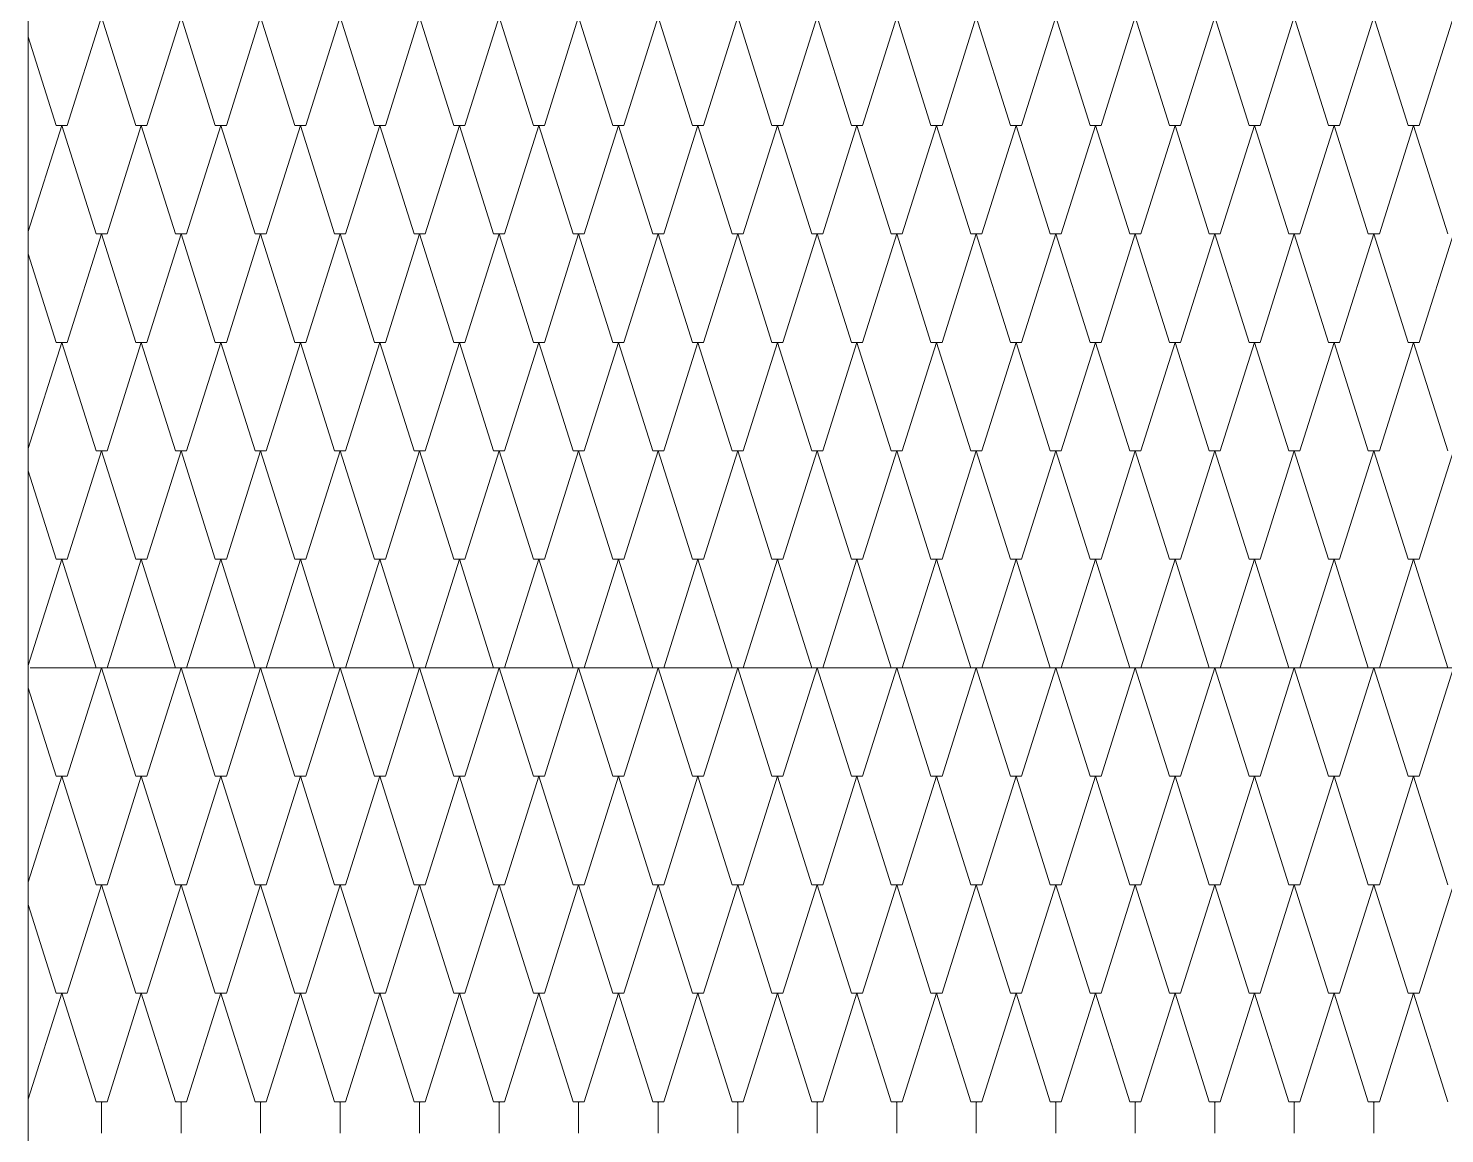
# Model space of a CAD drawing. Header units: millimetres. Extents: x 2399 to 111977, y 1313 to 59551.
# Drawn here: x 35691 to 38336, y 38151 to 40216 of the extents above; entities that cross this region are included whole.
import ezdxf

# ---------------------------------------------------------------- set-up
doc = ezdxf.new("R2010")
doc.units = ezdxf.units.MM
doc.layers.add('hatch1', color=7, linetype='Continuous', lineweight=20, true_color=0x6a6a6a)
doc.layers.add('main line', color=7, linetype='Continuous', lineweight=13)

msp = doc.modelspace()

# ---------------------------------------------------------------- linework, layer by layer
at = {"layer": 'hatch1', "color": 251, "linetype": 'Continuous', "lineweight": 20, "true_color": 0x6a6a6a}
for p, q in [((35827.9067, 40236.9332), (35763.9586, 40034.2835)), ((35827.9067, 40236.9332), (35891.8549, 40034.2835)), ((35976.3943, 40236.9332), (35912.4462, 40034.2835)), ((35976.3943, 40236.9332), (36040.3425, 40034.2835)), ((36124.8819, 40236.9332), (36060.9338, 40034.2835)), ((36124.8819, 40236.9332), (36188.83, 40034.2835)), ((36273.3695, 40236.9332), (36209.4214, 40034.2835)), ((36273.3695, 40236.9332), (36337.3176, 40034.2835)), ((36421.8571, 40236.9332), (36357.909, 40034.2835)), ((36421.8571, 40236.9332), (36485.8052, 40034.2835)), ((36570.3447, 40236.9332), (36506.3965, 40034.2835)), ((36570.3447, 40236.9332), (36634.2928, 40034.2835)), ((36718.8323, 40236.9332), (36654.8841, 40034.2835)), ((36718.8323, 40236.9332), (36782.7804, 40034.2835)), ((36867.3198, 40236.9332), (36803.3717, 40034.2835)), ((36867.3198, 40236.9332), (36931.268, 40034.2835)), ((37015.8074, 40236.9332), (36951.8593, 40034.2835)), ((37015.8074, 40236.9332), (37079.7556, 40034.2835)), ((37164.295, 40236.9332), (37100.3469, 40034.2835)), ((37164.295, 40236.9332), (37228.2432, 40034.2835)), ((37312.7826, 40236.9332), (37248.8345, 40034.2835)), ((37312.7826, 40236.9332), (37376.7307, 40034.2835)), ((37461.2702, 40236.9332), (37397.3221, 40034.2835)), ((37461.2702, 40236.9332), (37525.2183, 40034.2835)), ((37609.7578, 40236.9332), (37545.8097, 40034.2835)), ((37609.7578, 40236.9332), (37673.7059, 40034.2835)), ((37758.2454, 40236.9332), (37694.2972, 40034.2835)), ((37758.2454, 40236.9332), (37822.1935, 40034.2835)), ((37906.733, 40236.9332), (37842.7848, 40034.2835)), ((37906.733, 40236.9332), (37970.6811, 40034.2835)), ((38055.2206, 40236.9332), (37991.2724, 40034.2835)), ((38055.2206, 40236.9332), (38119.1687, 40034.2835)), ((38203.7081, 40236.9332), (38139.76, 40034.2835)), ((38203.7081, 40236.9332), (38267.6563, 40034.2835)), ((38352.1957, 40236.9332), (38288.2476, 40034.2835)), ((35691.1537, 40199.7468), (35743.3673, 40034.2835)), ((35753.6629, 40034.2835), (35691.1537, 39836.1936)), ((35743.3673, 40034.2835), (35763.9586, 40034.2835)), ((35753.6629, 40034.2835), (35817.6111, 39831.6338)), ((35902.1505, 40034.2835), (35838.2024, 39831.6338)), ((35891.8549, 40034.2835), (35912.4462, 40034.2835)), ((35902.1505, 40034.2835), (35966.0987, 39831.6338)), ((36050.6381, 40034.2835), (35986.69, 39831.6338)), ((36040.3425, 40034.2835), (36060.9338, 40034.2835)), ((36050.6381, 40034.2835), (36114.5862, 39831.6338)), ((36199.1257, 40034.2835), (36135.1776, 39831.6338)), ((36188.83, 40034.2835), (36209.4214, 40034.2835)), ((36199.1257, 40034.2835), (36263.0738, 39831.6338)), ((36347.6133, 40034.2835), (36283.6652, 39831.6338)), ((36337.3176, 40034.2835), (36357.909, 40034.2835)), ((36347.6133, 40034.2835), (36411.5614, 39831.6338)), ((36496.1009, 40034.2835), (36432.1527, 39831.6338)), ((36485.8052, 40034.2835), (36506.3965, 40034.2835)), ((36496.1009, 40034.2835), (36560.049, 39831.6338)), ((36644.5885, 40034.2835), (36580.6403, 39831.6338)), ((36634.2928, 40034.2835), (36654.8841, 40034.2835)), ((36644.5885, 40034.2835), (36708.5366, 39831.6338)), ((36793.0761, 40034.2835), (36729.1279, 39831.6338)), ((36782.7804, 40034.2835), (36803.3717, 40034.2835)), ((36793.0761, 40034.2835), (36857.0242, 39831.6338)), ((36941.5636, 40034.2835), (36877.6155, 39831.6338)), ((36931.268, 40034.2835), (36951.8593, 40034.2835)), ((36941.5636, 40034.2835), (37005.5118, 39831.6338)), ((37090.0512, 40034.2835), (37026.1031, 39831.6338)), ((37079.7556, 40034.2835), (37100.3469, 40034.2835)), ((37090.0512, 40034.2835), (37153.9994, 39831.6338)), ((37238.5388, 40034.2835), (37174.5907, 39831.6338)), ((37228.2432, 40034.2835), (37248.8345, 40034.2835)), ((37238.5388, 40034.2835), (37302.487, 39831.6338)), ((37387.0264, 40034.2835), (37323.0783, 39831.6338)), ((37376.7307, 40034.2835), (37397.3221, 40034.2835)), ((37387.0264, 40034.2835), (37450.9745, 39831.6338)), ((37535.514, 40034.2835), (37471.5659, 39831.6338)), ((37525.2183, 40034.2835), (37545.8097, 40034.2835)), ((37535.514, 40034.2835), (37599.4621, 39831.6338)), ((37684.0016, 40034.2835), (37620.0534, 39831.6338)), ((37673.7059, 40034.2835), (37694.2972, 40034.2835)), ((37684.0016, 40034.2835), (37747.9497, 39831.6338)), ((37832.4892, 40034.2835), (37768.541, 39831.6338)), ((37822.1935, 40034.2835), (37842.7848, 40034.2835)), ((37832.4892, 40034.2835), (37896.4373, 39831.6338)), ((37980.9768, 40034.2835), (37917.0286, 39831.6338)), ((37970.6811, 40034.2835), (37991.2724, 40034.2835)), ((37980.9768, 40034.2835), (38044.9249, 39831.6338)), ((38129.4643, 40034.2835), (38065.5162, 39831.6338)), ((38119.1687, 40034.2835), (38139.76, 40034.2835)), ((38129.4643, 40034.2835), (38193.4125, 39831.6338)), ((38277.9519, 40034.2835), (38214.0038, 39831.6338)), ((38267.6563, 40034.2835), (38288.2476, 40034.2835)), ((38277.9519, 40034.2835), (38341.9001, 39831.6338)), ((35827.9067, 39831.6338), (35763.9586, 39628.9841)), ((35817.6111, 39831.6338), (35838.2024, 39831.6338)), ((35827.9067, 39831.6338), (35891.8549, 39628.9841)), ((35976.3943, 39831.6338), (35912.4462, 39628.9841)), ((35966.0987, 39831.6338), (35986.69, 39831.6338)), ((35976.3943, 39831.6338), (36040.3425, 39628.9841)), ((36124.8819, 39831.6338), (36060.9338, 39628.9841)), ((36114.5862, 39831.6338), (36135.1776, 39831.6338)), ((36124.8819, 39831.6338), (36188.83, 39628.9841)), ((36273.3695, 39831.6338), (36209.4214, 39628.9841)), ((36263.0738, 39831.6338), (36283.6652, 39831.6338)), ((36273.3695, 39831.6338), (36337.3176, 39628.9841)), ((36421.8571, 39831.6338), (36357.909, 39628.9841)), ((36411.5614, 39831.6338), (36432.1527, 39831.6338)), ((36421.8571, 39831.6338), (36485.8052, 39628.9841)), ((36570.3447, 39831.6338), (36506.3965, 39628.9841)), ((36560.049, 39831.6338), (36580.6403, 39831.6338)), ((36570.3447, 39831.6338), (36634.2928, 39628.9841)), ((36718.8323, 39831.6338), (36654.8841, 39628.9841)), ((36708.5366, 39831.6338), (36729.1279, 39831.6338)), ((36718.8323, 39831.6338), (36782.7804, 39628.9841)), ((36867.3198, 39831.6338), (36803.3717, 39628.9841)), ((36857.0242, 39831.6338), (36877.6155, 39831.6338)), ((36867.3198, 39831.6338), (36931.268, 39628.9841)), ((37015.8074, 39831.6338), (36951.8593, 39628.9841)), ((37005.5118, 39831.6338), (37026.1031, 39831.6338)), ((37015.8074, 39831.6338), (37079.7556, 39628.9841)), ((37164.295, 39831.6338), (37100.3469, 39628.9841)), ((37153.9994, 39831.6338), (37174.5907, 39831.6338)), ((37164.295, 39831.6338), (37228.2432, 39628.9841)), ((37312.7826, 39831.6338), (37248.8345, 39628.9841)), ((37302.487, 39831.6338), (37323.0783, 39831.6338)), ((37312.7826, 39831.6338), (37376.7307, 39628.9841)), ((37461.2702, 39831.6338), (37397.3221, 39628.9841)), ((37450.9745, 39831.6338), (37471.5659, 39831.6338)), ((37461.2702, 39831.6338), (37525.2183, 39628.9841)), ((37609.7578, 39831.6338), (37545.8097, 39628.9841)), ((37599.4621, 39831.6338), (37620.0534, 39831.6338)), ((37609.7578, 39831.6338), (37673.7059, 39628.9841)), ((37758.2454, 39831.6338), (37694.2972, 39628.9841)), ((37747.9497, 39831.6338), (37768.541, 39831.6338)), ((37758.2454, 39831.6338), (37822.1935, 39628.9841)), ((37906.733, 39831.6338), (37842.7848, 39628.9841)), ((37896.4373, 39831.6338), (37917.0286, 39831.6338)), ((37906.733, 39831.6338), (37970.6811, 39628.9841)), ((38055.2206, 39831.6338), (37991.2724, 39628.9841)), ((38044.9249, 39831.6338), (38065.5162, 39831.6338)), ((38055.2206, 39831.6338), (38119.1687, 39628.9841)), ((38203.7081, 39831.6338), (38139.76, 39628.9841)), ((38193.4125, 39831.6338), (38214.0038, 39831.6338)), ((38203.7081, 39831.6338), (38267.6563, 39628.9841)), ((38352.1957, 39831.6338), (38288.2476, 39628.9841)), ((35691.1537, 39794.4474), (35743.3673, 39628.9841)), ((35753.6629, 39628.9841), (35691.1537, 39430.8942)), ((35743.3673, 39628.9841), (35763.9586, 39628.9841)), ((35753.6629, 39628.9841), (35817.6111, 39426.3344)), ((35902.1505, 39628.9841), (35838.2024, 39426.3344)), ((35891.8549, 39628.9841), (35912.4462, 39628.9841)), ((35902.1505, 39628.9841), (35966.0987, 39426.3344)), ((36050.6381, 39628.9841), (35986.69, 39426.3344)), ((36040.3425, 39628.9841), (36060.9338, 39628.9841)), ((36050.6381, 39628.9841), (36114.5862, 39426.3344)), ((36199.1257, 39628.9841), (36135.1776, 39426.3344)), ((36188.83, 39628.9841), (36209.4214, 39628.9841)), ((36199.1257, 39628.9841), (36263.0738, 39426.3344)), ((36347.6133, 39628.9841), (36283.6652, 39426.3344)), ((36337.3176, 39628.9841), (36357.909, 39628.9841)), ((36347.6133, 39628.9841), (36411.5614, 39426.3344)), ((36496.1009, 39628.9841), (36432.1527, 39426.3344)), ((36485.8052, 39628.9841), (36506.3965, 39628.9841)), ((36496.1009, 39628.9841), (36560.049, 39426.3344)), ((36644.5885, 39628.9841), (36580.6403, 39426.3344)), ((36634.2928, 39628.9841), (36654.8841, 39628.9841)), ((36644.5885, 39628.9841), (36708.5366, 39426.3344)), ((36793.0761, 39628.9841), (36729.1279, 39426.3344)), ((36782.7804, 39628.9841), (36803.3717, 39628.9841)), ((36793.0761, 39628.9841), (36857.0242, 39426.3344)), ((36941.5636, 39628.9841), (36877.6155, 39426.3344)), ((36931.268, 39628.9841), (36951.8593, 39628.9841)), ((36941.5636, 39628.9841), (37005.5118, 39426.3344)), ((37090.0512, 39628.9841), (37026.1031, 39426.3344)), ((37079.7556, 39628.9841), (37100.3469, 39628.9841)), ((37090.0512, 39628.9841), (37153.9994, 39426.3344)), ((37238.5388, 39628.9841), (37174.5907, 39426.3344)), ((37228.2432, 39628.9841), (37248.8345, 39628.9841)), ((37238.5388, 39628.9841), (37302.487, 39426.3344)), ((37387.0264, 39628.9841), (37323.0783, 39426.3344)), ((37376.7307, 39628.9841), (37397.3221, 39628.9841)), ((37387.0264, 39628.9841), (37450.9745, 39426.3344)), ((37535.514, 39628.9841), (37471.5659, 39426.3344)), ((37525.2183, 39628.9841), (37545.8097, 39628.9841)), ((37535.514, 39628.9841), (37599.4621, 39426.3344)), ((37684.0016, 39628.9841), (37620.0534, 39426.3344)), ((37673.7059, 39628.9841), (37694.2972, 39628.9841)), ((37684.0016, 39628.9841), (37747.9497, 39426.3344)), ((37832.4892, 39628.9841), (37768.541, 39426.3344)), ((37822.1935, 39628.9841), (37842.7848, 39628.9841)), ((37832.4892, 39628.9841), (37896.4373, 39426.3344)), ((37980.9768, 39628.9841), (37917.0286, 39426.3344)), ((37970.6811, 39628.9841), (37991.2724, 39628.9841)), ((37980.9768, 39628.9841), (38044.9249, 39426.3344)), ((38129.4643, 39628.9841), (38065.5162, 39426.3344)), ((38119.1687, 39628.9841), (38139.76, 39628.9841)), ((38129.4643, 39628.9841), (38193.4125, 39426.3344)), ((38277.9519, 39628.9841), (38214.0038, 39426.3344)), ((38267.6563, 39628.9841), (38288.2476, 39628.9841)), ((38277.9519, 39628.9841), (38341.9001, 39426.3344)), ((35827.9067, 39426.3344), (35763.9586, 39223.6847)), ((35817.6111, 39426.3344), (35838.2024, 39426.3344)), ((35827.9067, 39426.3344), (35891.8549, 39223.6847)), ((35976.3943, 39426.3344), (35912.4462, 39223.6847)), ((35966.0987, 39426.3344), (35986.69, 39426.3344)), ((35976.3943, 39426.3344), (36040.3425, 39223.6847)), ((36124.8819, 39426.3344), (36060.9338, 39223.6847)), ((36114.5862, 39426.3344), (36135.1776, 39426.3344)), ((36124.8819, 39426.3344), (36188.83, 39223.6847)), ((36273.3695, 39426.3344), (36209.4214, 39223.6847)), ((36263.0738, 39426.3344), (36283.6652, 39426.3344)), ((36273.3695, 39426.3344), (36337.3176, 39223.6847)), ((36421.8571, 39426.3344), (36357.909, 39223.6847)), ((36411.5614, 39426.3344), (36432.1527, 39426.3344)), ((36421.8571, 39426.3344), (36485.8052, 39223.6847)), ((36570.3447, 39426.3344), (36506.3965, 39223.6847)), ((36560.049, 39426.3344), (36580.6403, 39426.3344)), ((36570.3447, 39426.3344), (36634.2928, 39223.6847)), ((36718.8323, 39426.3344), (36654.8841, 39223.6847)), ((36708.5366, 39426.3344), (36729.1279, 39426.3344)), ((36718.8323, 39426.3344), (36782.7804, 39223.6847)), ((36867.3198, 39426.3344), (36803.3717, 39223.6847)), ((36857.0242, 39426.3344), (36877.6155, 39426.3344)), ((36867.3198, 39426.3344), (36931.268, 39223.6847)), ((37015.8074, 39426.3344), (36951.8593, 39223.6847)), ((37005.5118, 39426.3344), (37026.1031, 39426.3344)), ((37015.8074, 39426.3344), (37079.7556, 39223.6847)), ((37164.295, 39426.3344), (37100.3469, 39223.6847)), ((37153.9994, 39426.3344), (37174.5907, 39426.3344)), ((37164.295, 39426.3344), (37228.2432, 39223.6847)), ((37312.7826, 39426.3344), (37248.8345, 39223.6847)), ((37302.487, 39426.3344), (37323.0783, 39426.3344)), ((37312.7826, 39426.3344), (37376.7307, 39223.6847)), ((37461.2702, 39426.3344), (37397.3221, 39223.6847)), ((37450.9745, 39426.3344), (37471.5659, 39426.3344)), ((37461.2702, 39426.3344), (37525.2183, 39223.6847)), ((37609.7578, 39426.3344), (37545.8097, 39223.6847)), ((37599.4621, 39426.3344), (37620.0534, 39426.3344)), ((37609.7578, 39426.3344), (37673.7059, 39223.6847)), ((37758.2454, 39426.3344), (37694.2972, 39223.6847)), ((37747.9497, 39426.3344), (37768.541, 39426.3344)), ((37758.2454, 39426.3344), (37822.1935, 39223.6847)), ((37906.733, 39426.3344), (37842.7848, 39223.6847)), ((37896.4373, 39426.3344), (37917.0286, 39426.3344)), ((37906.733, 39426.3344), (37970.6811, 39223.6847)), ((38055.2206, 39426.3344), (37991.2724, 39223.6847)), ((38044.9249, 39426.3344), (38065.5162, 39426.3344)), ((38055.2206, 39426.3344), (38119.1687, 39223.6847)), ((38203.7081, 39426.3344), (38139.76, 39223.6847)), ((38193.4125, 39426.3344), (38214.0038, 39426.3344)), ((38203.7081, 39426.3344), (38267.6563, 39223.6847)), ((38352.1957, 39426.3344), (38288.2476, 39223.6847)), ((35691.1537, 39389.148), (35743.3673, 39223.6847)), ((35753.6629, 39223.6847), (35691.1537, 39025.5948)), ((35743.3673, 39223.6847), (35763.9586, 39223.6847)), ((35753.6629, 39223.6847), (35817.6111, 39021.035)), ((35902.1505, 39223.6847), (35838.2024, 39021.035)), ((35891.8549, 39223.6847), (35912.4462, 39223.6847)), ((35902.1505, 39223.6847), (35966.0987, 39021.035)), ((36050.6381, 39223.6847), (35986.69, 39021.035)), ((36040.3425, 39223.6847), (36060.9338, 39223.6847)), ((36050.6381, 39223.6847), (36114.5862, 39021.035)), ((36199.1257, 39223.6847), (36135.1776, 39021.035)), ((36188.83, 39223.6847), (36209.4214, 39223.6847)), ((36199.1257, 39223.6847), (36263.0738, 39021.035)), ((36347.6133, 39223.6847), (36283.6652, 39021.035)), ((36337.3176, 39223.6847), (36357.909, 39223.6847)), ((36347.6133, 39223.6847), (36411.5614, 39021.035)), ((36496.1009, 39223.6847), (36432.1527, 39021.035)), ((36485.8052, 39223.6847), (36506.3965, 39223.6847)), ((36496.1009, 39223.6847), (36560.049, 39021.035)), ((36644.5885, 39223.6847), (36580.6403, 39021.035)), ((36634.2928, 39223.6847), (36654.8841, 39223.6847)), ((36644.5885, 39223.6847), (36708.5366, 39021.035)), ((36793.0761, 39223.6847), (36729.1279, 39021.035)), ((36782.7804, 39223.6847), (36803.3717, 39223.6847)), ((36793.0761, 39223.6847), (36857.0242, 39021.035)), ((36941.5636, 39223.6847), (36877.6155, 39021.035)), ((36931.268, 39223.6847), (36951.8593, 39223.6847)), ((36941.5636, 39223.6847), (37005.5118, 39021.035)), ((37090.0512, 39223.6847), (37026.1031, 39021.035)), ((37079.7556, 39223.6847), (37100.3469, 39223.6847)), ((37090.0512, 39223.6847), (37153.9994, 39021.035)), ((37238.5388, 39223.6847), (37174.5907, 39021.035)), ((37228.2432, 39223.6847), (37248.8345, 39223.6847)), ((37238.5388, 39223.6847), (37302.487, 39021.035)), ((37387.0264, 39223.6847), (37323.0783, 39021.035)), ((37376.7307, 39223.6847), (37397.3221, 39223.6847)), ((37387.0264, 39223.6847), (37450.9745, 39021.035)), ((37535.514, 39223.6847), (37471.5659, 39021.035)), ((37525.2183, 39223.6847), (37545.8097, 39223.6847)), ((37535.514, 39223.6847), (37599.4621, 39021.035)), ((37684.0016, 39223.6847), (37620.0534, 39021.035)), ((37673.7059, 39223.6847), (37694.2972, 39223.6847)), ((37684.0016, 39223.6847), (37747.9497, 39021.035)), ((37832.4892, 39223.6847), (37768.541, 39021.035)), ((37822.1935, 39223.6847), (37842.7848, 39223.6847)), ((37832.4892, 39223.6847), (37896.4373, 39021.035)), ((37980.9768, 39223.6847), (37917.0286, 39021.035)), ((37970.6811, 39223.6847), (37991.2724, 39223.6847)), ((37980.9768, 39223.6847), (38044.9249, 39021.035)), ((38129.4643, 39223.6847), (38065.5162, 39021.035)), ((38119.1687, 39223.6847), (38139.76, 39223.6847)), ((38129.4643, 39223.6847), (38193.4125, 39021.035)), ((38277.9519, 39223.6847), (38214.0038, 39021.035)), ((38267.6563, 39223.6847), (38288.2476, 39223.6847)), ((38277.9519, 39223.6847), (38341.9001, 39021.035)), ((35827.9067, 39021.035), (35763.9586, 38818.3853)), ((35817.6111, 39021.035), (35838.2024, 39021.035)), ((35827.9067, 39021.035), (35891.8549, 38818.3853)), ((35976.3943, 39021.035), (35912.4462, 38818.3853)), ((35966.0987, 39021.035), (35986.69, 39021.035)), ((35976.3943, 39021.035), (36040.3425, 38818.3853)), ((36124.8819, 39021.035), (36060.9338, 38818.3853)), ((36114.5862, 39021.035), (36135.1776, 39021.035)), ((36124.8819, 39021.035), (36188.83, 38818.3853)), ((36273.3695, 39021.035), (36209.4214, 38818.3853)), ((36263.0738, 39021.035), (36283.6652, 39021.035)), ((36273.3695, 39021.035), (36337.3176, 38818.3853)), ((36421.8571, 39021.035), (36357.909, 38818.3853)), ((36411.5614, 39021.035), (36432.1527, 39021.035)), ((36421.8571, 39021.035), (36485.8052, 38818.3853)), ((36570.3447, 39021.035), (36506.3965, 38818.3853)), ((36560.049, 39021.035), (36580.6403, 39021.035)), ((36570.3447, 39021.035), (36634.2928, 38818.3853)), ((36718.8323, 39021.035), (36654.8841, 38818.3853)), ((36708.5366, 39021.035), (36729.1279, 39021.035)), ((36718.8323, 39021.035), (36782.7804, 38818.3853)), ((36867.3198, 39021.035), (36803.3717, 38818.3853)), ((36857.0242, 39021.035), (36877.6155, 39021.035)), ((36867.3198, 39021.035), (36931.268, 38818.3853)), ((37015.8074, 39021.035), (36951.8593, 38818.3853)), ((37005.5118, 39021.035), (37026.1031, 39021.035)), ((37015.8074, 39021.035), (37079.7556, 38818.3853)), ((37164.295, 39021.035), (37100.3469, 38818.3853)), ((37153.9994, 39021.035), (37174.5907, 39021.035)), ((37164.295, 39021.035), (37228.2432, 38818.3853)), ((37312.7826, 39021.035), (37248.8345, 38818.3853)), ((37302.487, 39021.035), (37323.0783, 39021.035)), ((37312.7826, 39021.035), (37376.7307, 38818.3853)), ((37461.2702, 39021.035), (37397.3221, 38818.3853)), ((37450.9745, 39021.035), (37471.5659, 39021.035)), ((37461.2702, 39021.035), (37525.2183, 38818.3853)), ((37609.7578, 39021.035), (37545.8097, 38818.3853)), ((37599.4621, 39021.035), (37620.0534, 39021.035)), ((37609.7578, 39021.035), (37673.7059, 38818.3853)), ((37758.2454, 39021.035), (37694.2972, 38818.3853)), ((37747.9497, 39021.035), (37768.541, 39021.035)), ((37758.2454, 39021.035), (37822.1935, 38818.3853)), ((37906.733, 39021.035), (37842.7848, 38818.3853)), ((37896.4373, 39021.035), (37917.0286, 39021.035)), ((37906.733, 39021.035), (37970.6811, 38818.3853)), ((38055.2206, 39021.035), (37991.2724, 38818.3853)), ((38044.9249, 39021.035), (38065.5162, 39021.035)), ((38055.2206, 39021.035), (38119.1687, 38818.3853)), ((38203.7081, 39021.035), (38139.76, 38818.3853)), ((38193.4125, 39021.035), (38214.0038, 39021.035)), ((38203.7081, 39021.035), (38267.6563, 38818.3853)), ((38352.1957, 39021.035), (38288.2476, 38818.3853)), ((35691.1537, 38983.8486), (35743.3673, 38818.3853)), ((35753.6629, 38818.3853), (35691.1537, 38620.2955)), ((35743.3673, 38818.3853), (35763.9586, 38818.3853)), ((35753.6629, 38818.3853), (35817.6111, 38615.7357)), ((35902.1505, 38818.3853), (35838.2024, 38615.7357)), ((35891.8549, 38818.3853), (35912.4462, 38818.3853)), ((35902.1505, 38818.3853), (35966.0987, 38615.7357)), ((36050.6381, 38818.3853), (35986.69, 38615.7357)), ((36040.3425, 38818.3853), (36060.9338, 38818.3853)), ((36050.6381, 38818.3853), (36114.5862, 38615.7357)), ((36199.1257, 38818.3853), (36135.1776, 38615.7357)), ((36188.83, 38818.3853), (36209.4214, 38818.3853)), ((36199.1257, 38818.3853), (36263.0738, 38615.7357)), ((36347.6133, 38818.3853), (36283.6652, 38615.7357)), ((36337.3176, 38818.3853), (36357.909, 38818.3853)), ((36347.6133, 38818.3853), (36411.5614, 38615.7357)), ((36496.1009, 38818.3853), (36432.1527, 38615.7357)), ((36485.8052, 38818.3853), (36506.3965, 38818.3853)), ((36496.1009, 38818.3853), (36560.049, 38615.7357)), ((36644.5885, 38818.3853), (36580.6403, 38615.7357)), ((36634.2928, 38818.3853), (36654.8841, 38818.3853)), ((36644.5885, 38818.3853), (36708.5366, 38615.7357)), ((36793.0761, 38818.3853), (36729.1279, 38615.7357)), ((36782.7804, 38818.3853), (36803.3717, 38818.3853)), ((36793.0761, 38818.3853), (36857.0242, 38615.7357)), ((36941.5636, 38818.3853), (36877.6155, 38615.7357)), ((36931.268, 38818.3853), (36951.8593, 38818.3853)), ((36941.5636, 38818.3853), (37005.5118, 38615.7357)), ((37090.0512, 38818.3853), (37026.1031, 38615.7357)), ((37079.7556, 38818.3853), (37100.3469, 38818.3853)), ((37090.0512, 38818.3853), (37153.9994, 38615.7357)), ((37238.5388, 38818.3853), (37174.5907, 38615.7357)), ((37228.2432, 38818.3853), (37248.8345, 38818.3853)), ((37238.5388, 38818.3853), (37302.487, 38615.7357)), ((37387.0264, 38818.3853), (37323.0783, 38615.7357)), ((37376.7307, 38818.3853), (37397.3221, 38818.3853)), ((37387.0264, 38818.3853), (37450.9745, 38615.7357)), ((37535.514, 38818.3853), (37471.5659, 38615.7357)), ((37525.2183, 38818.3853), (37545.8097, 38818.3853)), ((37535.514, 38818.3853), (37599.4621, 38615.7357)), ((37684.0016, 38818.3853), (37620.0534, 38615.7357)), ((37673.7059, 38818.3853), (37694.2972, 38818.3853)), ((37684.0016, 38818.3853), (37747.9497, 38615.7357)), ((37832.4892, 38818.3853), (37768.541, 38615.7357)), ((37822.1935, 38818.3853), (37842.7848, 38818.3853)), ((37832.4892, 38818.3853), (37896.4373, 38615.7357)), ((37980.9768, 38818.3853), (37917.0286, 38615.7357)), ((37970.6811, 38818.3853), (37991.2724, 38818.3853)), ((37980.9768, 38818.3853), (38044.9249, 38615.7357)), ((38129.4643, 38818.3853), (38065.5162, 38615.7357)), ((38119.1687, 38818.3853), (38139.76, 38818.3853)), ((38129.4643, 38818.3853), (38193.4125, 38615.7357)), ((38277.9519, 38818.3853), (38214.0038, 38615.7357)), ((38267.6563, 38818.3853), (38288.2476, 38818.3853)), ((38277.9519, 38818.3853), (38341.9001, 38615.7357)), ((35827.9067, 38615.7357), (35763.9586, 38413.086)), ((35817.6111, 38615.7357), (35838.2024, 38615.7357)), ((35827.9067, 38615.7357), (35891.8549, 38413.086)), ((35976.3943, 38615.7357), (35912.4462, 38413.086)), ((35966.0987, 38615.7357), (35986.69, 38615.7357)), ((35976.3943, 38615.7357), (36040.3425, 38413.086)), ((36124.8819, 38615.7357), (36060.9338, 38413.086)), ((36114.5862, 38615.7357), (36135.1776, 38615.7357)), ((36124.8819, 38615.7357), (36188.83, 38413.086)), ((36273.3695, 38615.7357), (36209.4214, 38413.086)), ((36263.0738, 38615.7357), (36283.6652, 38615.7357)), ((36273.3695, 38615.7357), (36337.3176, 38413.086)), ((36421.8571, 38615.7357), (36357.909, 38413.086)), ((36411.5614, 38615.7357), (36432.1527, 38615.7357)), ((36421.8571, 38615.7357), (36485.8052, 38413.086)), ((36570.3447, 38615.7357), (36506.3965, 38413.086)), ((36560.049, 38615.7357), (36580.6403, 38615.7357)), ((36570.3447, 38615.7357), (36634.2928, 38413.086)), ((36718.8323, 38615.7357), (36654.8841, 38413.086)), ((36708.5366, 38615.7357), (36729.1279, 38615.7357)), ((36718.8323, 38615.7357), (36782.7804, 38413.086)), ((36867.3198, 38615.7357), (36803.3717, 38413.086)), ((36857.0242, 38615.7357), (36877.6155, 38615.7357)), ((36867.3198, 38615.7357), (36931.268, 38413.086)), ((37015.8074, 38615.7357), (36951.8593, 38413.086)), ((37005.5118, 38615.7357), (37026.1031, 38615.7357)), ((37015.8074, 38615.7357), (37079.7556, 38413.086)), ((37164.295, 38615.7357), (37100.3469, 38413.086)), ((37153.9994, 38615.7357), (37174.5907, 38615.7357)), ((37164.295, 38615.7357), (37228.2432, 38413.086)), ((37312.7826, 38615.7357), (37248.8345, 38413.086)), ((37302.487, 38615.7357), (37323.0783, 38615.7357)), ((37312.7826, 38615.7357), (37376.7307, 38413.086)), ((37461.2702, 38615.7357), (37397.3221, 38413.086)), ((37450.9745, 38615.7357), (37471.5659, 38615.7357)), ((37461.2702, 38615.7357), (37525.2183, 38413.086)), ((37609.7578, 38615.7357), (37545.8097, 38413.086)), ((37599.4621, 38615.7357), (37620.0534, 38615.7357)), ((37609.7578, 38615.7357), (37673.7059, 38413.086)), ((37758.2454, 38615.7357), (37694.2972, 38413.086)), ((37747.9497, 38615.7357), (37768.541, 38615.7357)), ((37758.2454, 38615.7357), (37822.1935, 38413.086)), ((37906.733, 38615.7357), (37842.7848, 38413.086)), ((37896.4373, 38615.7357), (37917.0286, 38615.7357)), ((37906.733, 38615.7357), (37970.6811, 38413.086)), ((38055.2206, 38615.7357), (37991.2724, 38413.086)), ((38044.9249, 38615.7357), (38065.5162, 38615.7357)), ((38055.2206, 38615.7357), (38119.1687, 38413.086)), ((38203.7081, 38615.7357), (38139.76, 38413.086)), ((38193.4125, 38615.7357), (38214.0038, 38615.7357)), ((38203.7081, 38615.7357), (38267.6563, 38413.086)), ((38352.1957, 38615.7357), (38288.2476, 38413.086)), ((35691.1537, 38578.5492), (35743.3673, 38413.086)), ((35753.6629, 38413.086), (35691.1537, 38214.9961)), ((35743.3673, 38413.086), (35763.9586, 38413.086)), ((35753.6629, 38413.086), (35817.6111, 38210.4363)), ((35902.1505, 38413.086), (35838.2024, 38210.4363)), ((35891.8549, 38413.086), (35912.4462, 38413.086)), ((35902.1505, 38413.086), (35966.0987, 38210.4363)), ((36050.6381, 38413.086), (35986.69, 38210.4363)), ((36040.3425, 38413.086), (36060.9338, 38413.086)), ((36050.6381, 38413.086), (36114.5862, 38210.4363)), ((36199.1257, 38413.086), (36135.1776, 38210.4363)), ((36188.83, 38413.086), (36209.4214, 38413.086)), ((36199.1257, 38413.086), (36263.0738, 38210.4363)), ((36347.6133, 38413.086), (36283.6652, 38210.4363)), ((36337.3176, 38413.086), (36357.909, 38413.086)), ((36347.6133, 38413.086), (36411.5614, 38210.4363)), ((36496.1009, 38413.086), (36432.1527, 38210.4363)), ((36485.8052, 38413.086), (36506.3965, 38413.086)), ((36496.1009, 38413.086), (36560.049, 38210.4363)), ((36644.5885, 38413.086), (36580.6403, 38210.4363)), ((36634.2928, 38413.086), (36654.8841, 38413.086)), ((36644.5885, 38413.086), (36708.5366, 38210.4363)), ((36793.0761, 38413.086), (36729.1279, 38210.4363)), ((36782.7804, 38413.086), (36803.3717, 38413.086)), ((36793.0761, 38413.086), (36857.0242, 38210.4363)), ((36941.5636, 38413.086), (36877.6155, 38210.4363)), ((36931.268, 38413.086), (36951.8593, 38413.086)), ((36941.5636, 38413.086), (37005.5118, 38210.4363)), ((37090.0512, 38413.086), (37026.1031, 38210.4363)), ((37079.7556, 38413.086), (37100.3469, 38413.086)), ((37090.0512, 38413.086), (37153.9994, 38210.4363)), ((37238.5388, 38413.086), (37174.5907, 38210.4363)), ((37228.2432, 38413.086), (37248.8345, 38413.086)), ((37238.5388, 38413.086), (37302.487, 38210.4363)), ((37387.0264, 38413.086), (37323.0783, 38210.4363)), ((37376.7307, 38413.086), (37397.3221, 38413.086)), ((37387.0264, 38413.086), (37450.9745, 38210.4363)), ((37535.514, 38413.086), (37471.5659, 38210.4363)), ((37525.2183, 38413.086), (37545.8097, 38413.086)), ((37535.514, 38413.086), (37599.4621, 38210.4363)), ((37684.0016, 38413.086), (37620.0534, 38210.4363)), ((37673.7059, 38413.086), (37694.2972, 38413.086)), ((37684.0016, 38413.086), (37747.9497, 38210.4363)), ((37832.4892, 38413.086), (37768.541, 38210.4363)), ((37822.1935, 38413.086), (37842.7848, 38413.086)), ((37832.4892, 38413.086), (37896.4373, 38210.4363)), ((37980.9768, 38413.086), (37917.0286, 38210.4363)), ((37970.6811, 38413.086), (37991.2724, 38413.086)), ((37980.9768, 38413.086), (38044.9249, 38210.4363)), ((38129.4643, 38413.086), (38065.5162, 38210.4363)), ((38119.1687, 38413.086), (38139.76, 38413.086)), ((38129.4643, 38413.086), (38193.4125, 38210.4363)), ((38277.9519, 38413.086), (38214.0038, 38210.4363)), ((38267.6563, 38413.086), (38288.2476, 38413.086)), ((38277.9519, 38413.086), (38341.9001, 38210.4363)), ((35817.6111, 38210.4363), (35838.2024, 38210.4363)), ((35827.9067, 38210.4363), (35827.5196, 38209.2094)), ((35827.9067, 38210.4363), (35827.9067, 38151.5204)), ((35827.9067, 38210.4363), (35828.2939, 38209.2094)), ((35966.0987, 38210.4363), (35986.69, 38210.4363)), ((35976.3943, 38210.4363), (35976.0072, 38209.2094)), ((35976.3943, 38210.4363), (35976.3943, 38151.5204)), ((35976.3943, 38210.4363), (35976.7815, 38209.2094)), ((36114.5862, 38210.4363), (36135.1776, 38210.4363)), ((36124.8819, 38210.4363), (36124.4948, 38209.2094)), ((36124.8819, 38210.4363), (36124.8819, 38151.5204)), ((36124.8819, 38210.4363), (36125.269, 38209.2094)), ((36263.0738, 38210.4363), (36283.6652, 38210.4363)), ((36273.3695, 38210.4363), (36272.9824, 38209.2094)), ((36273.3695, 38210.4363), (36273.3695, 38151.5204)), ((36273.3695, 38210.4363), (36273.7566, 38209.2094)), ((36411.5614, 38210.4363), (36432.1527, 38210.4363)), ((36421.8571, 38210.4363), (36421.4699, 38209.2094)), ((36421.8571, 38210.4363), (36421.8571, 38151.5204)), ((36421.8571, 38210.4363), (36422.2442, 38209.2094)), ((36560.049, 38210.4363), (36580.6403, 38210.4363)), ((36570.3447, 38210.4363), (36569.9575, 38209.2094)), ((36570.3447, 38210.4363), (36570.3447, 38151.5204)), ((36570.3447, 38210.4363), (36570.7318, 38209.2094)), ((36708.5366, 38210.4363), (36729.1279, 38210.4363)), ((36718.8323, 38210.4363), (36718.4451, 38209.2094)), ((36718.8323, 38210.4363), (36718.8323, 38151.5204)), ((36718.8323, 38210.4363), (36719.2194, 38209.2094)), ((36857.0242, 38210.4363), (36877.6155, 38210.4363)), ((36867.3198, 38210.4363), (36866.9327, 38209.2094)), ((36867.3198, 38210.4363), (36867.3198, 38151.5204)), ((36867.3198, 38210.4363), (36867.707, 38209.2094)), ((37005.5118, 38210.4363), (37026.1031, 38210.4363)), ((37015.8074, 38210.4363), (37015.4203, 38209.2094)), ((37015.8074, 38210.4363), (37015.8074, 38151.5204)), ((37015.8074, 38210.4363), (37016.1946, 38209.2094)), ((37153.9994, 38210.4363), (37174.5907, 38210.4363)), ((37164.295, 38210.4363), (37163.9079, 38209.2094)), ((37164.295, 38210.4363), (37164.295, 38151.5204)), ((37164.295, 38210.4363), (37164.6822, 38209.2094)), ((37302.487, 38210.4363), (37323.0783, 38210.4363)), ((37312.7826, 38210.4363), (37312.3955, 38209.2094)), ((37312.7826, 38210.4363), (37312.7826, 38151.5204)), ((37312.7826, 38210.4363), (37313.1697, 38209.2094)), ((37450.9745, 38210.4363), (37471.5659, 38210.4363)), ((37461.2702, 38210.4363), (37460.8831, 38209.2094)), ((37461.2702, 38210.4363), (37461.2702, 38151.5204)), ((37461.2702, 38210.4363), (37461.6573, 38209.2094)), ((37599.4621, 38210.4363), (37620.0534, 38210.4363)), ((37609.7578, 38210.4363), (37609.3707, 38209.2094)), ((37609.7578, 38210.4363), (37609.7578, 38151.5204)), ((37609.7578, 38210.4363), (37610.1449, 38209.2094)), ((37747.9497, 38210.4363), (37768.541, 38210.4363)), ((37758.2454, 38210.4363), (37757.8582, 38209.2094)), ((37758.2454, 38210.4363), (37758.2454, 38151.5204)), ((37758.2454, 38210.4363), (37758.6325, 38209.2094)), ((37896.4373, 38210.4363), (37917.0286, 38210.4363)), ((37906.733, 38210.4363), (37906.3458, 38209.2094)), ((37906.733, 38210.4363), (37906.733, 38151.5204)), ((37906.733, 38210.4363), (37907.1201, 38209.2094)), ((38044.9249, 38210.4363), (38065.5162, 38210.4363)), ((38055.2206, 38210.4363), (38054.8334, 38209.2094)), ((38055.2206, 38210.4363), (38055.2206, 38151.5204)), ((38055.2206, 38210.4363), (38055.6077, 38209.2094)), ((38193.4125, 38210.4363), (38214.0038, 38210.4363)), ((38203.7081, 38210.4363), (38203.321, 38209.2094)), ((38203.7081, 38210.4363), (38203.7081, 38151.5204)), ((38203.7081, 38210.4363), (38204.0953, 38209.2094))]:
    msp.add_line(p, q, dxfattribs=at)
at = {"layer": 'main line', "color": 7, "linetype": 'Continuous', "lineweight": 13}
for p, q in [((35691.1537, 36662.9693), (35691.1537, 41333.406)), ((39847.3673, 39021.035), (35694.4415, 39021.035))]:
    msp.add_line(p, q, dxfattribs=at)

doc.saveas('drawing.dxf')
